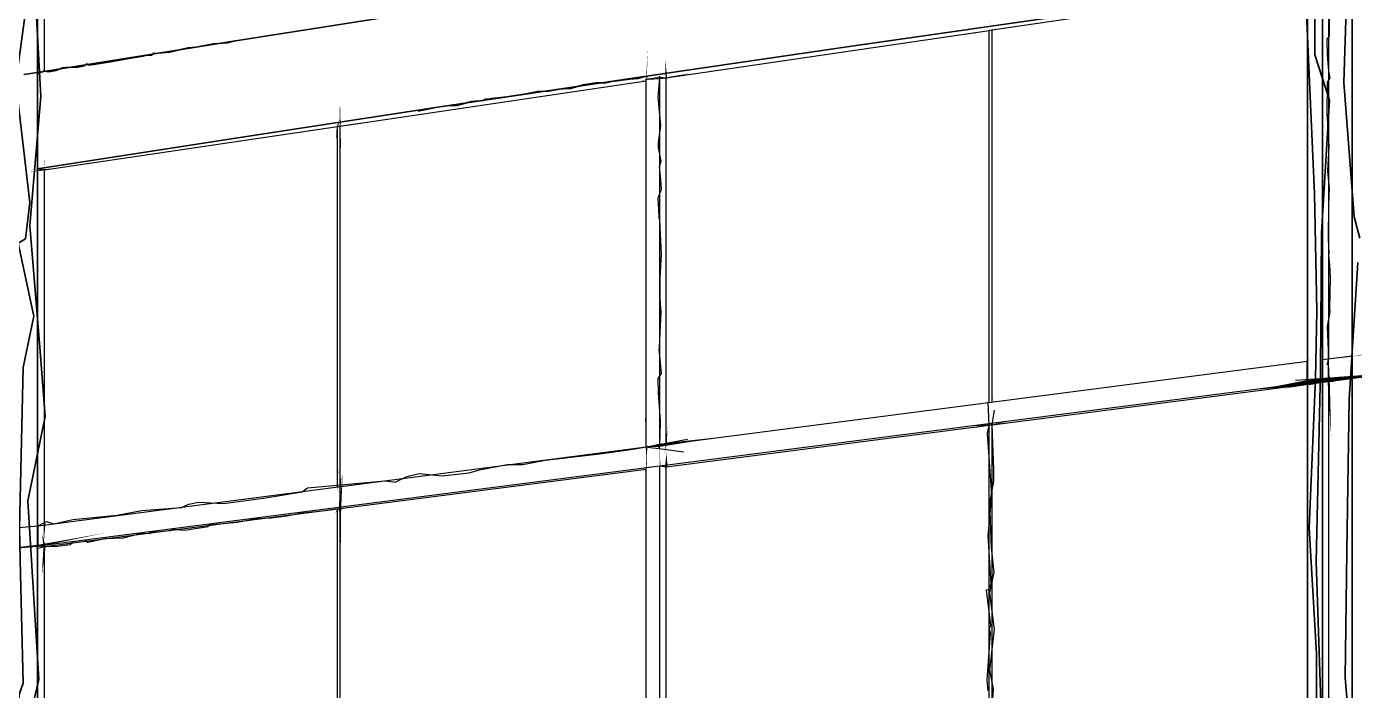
# Model space of a CAD drawing. Header units: inches. Extents: x -877 to 882, y -418 to 410.
# Drawn here: x -410.9 to -281.6, y 139.4 to 204.1 of the extents above; entities that cross this region are included whole.
import ezdxf

# ---------------------------------------------------------------- set-up
doc = ezdxf.new("R2010")
doc.units = ezdxf.units.IN
doc.header["$LTSCALE"] = 0.5
doc.header["$MEASUREMENT"] = 0
doc.layers.get('0').update_dxf_attribs({"lineweight": 18})
for name, color, linetype, lineweight in [('A-Glaz-Curt', 52, 'Continuous', 35), ('A-Glaz-Curt-Unit', 51, 'Continuous', 25), ('A-Wall', 113, 'Continuous', 35)]:
    doc.layers.add(name, color=color, linetype=linetype, lineweight=lineweight)

# ---------------------------------------------------------------- blocks, each defined once
blk = doc.blocks.new('*U12')
at = {"color": 7, "linetype": 'Continuous', "lineweight": -3}
blk.add_line((-350.55, 163.09), (-349.22, 163.26), dxfattribs=at)
at = {"layer": 'A-Glaz-Curt', "color": 143, "linetype": 'Continuous', "lineweight": 35}
for p, q in [((-281.81, -223.87), (-281.81, 271.68)), ((-286.16, -223.62), (-286.16, 270.95)), ((-284.71, -223.7), (-284.71, 271.19)), ((-409.82, -215.92), (-409.82, 248.93)), ((-390.74, 202.62), (-371.06, 205.71)), ((-329.87, 202.23), (-308.34, 205.33)), ((-409.82, 199.56), (-390.74, 202.62)), ((-350.77, 199.17), (-329.87, 202.23)), ((-409.82, 190.19), (-409.82, 199.56)), ((-371.06, 196.15), (-350.77, 199.17)), ((-390.74, 193.15), (-371.06, 196.15)), ((-409.82, 190.19), (-390.74, 193.15)), ((-409.82, 190.19), (-409.14, 190.09))]:
    blk.add_line(p, q, dxfattribs=at)
at = {"layer": 'A-Glaz-Curt-Unit', "color": 141, "linetype": 'Continuous', "lineweight": 25}
for p, q in [((-409.14, 199.67), (-409.14, 216.63)), ((-316.88, 203.72), (-286.16, 208.25)), ((-284.1, 171.7), (-284.1, 208.55)), ((-348.6, 199.04), (-317.16, 203.68)), ((-380.36, 194.35), (-350.55, 198.75)), ((-348.6, 163.34), (-348.6, 199.04)), ((-409.14, 190.1), (-380.62, 194.31)), ((-409.14, 155.49), (-409.14, 190.1)), ((-284.1, 169.45), (-283.62, 169.51)), ((-284.1, 108.15), (-284.1, 169.45)), ((-316.88, 165.24), (-286.16, 169.19)), ((-348.6, 161.16), (-317.16, 165.21)), ((-380.36, 157.08), (-350.55, 160.91)), ((-348.6, 101.79), (-348.6, 161.16)), ((-409.14, 153.38), (-380.62, 157.04)), ((-409.14, 95.8), (-409.14, 153.38))]:
    blk.add_line(p, q, dxfattribs=at)
at = {"layer": 'A-Glaz-Curt-Unit', "color": 143, "linetype": 'Continuous', "lineweight": 25}
for p, q in [((-317.16, 203.68), (-316.88, 203.72)), ((-317.16, 167.42), (-317.16, 203.68)), ((-316.88, 167.45), (-316.88, 203.72)), ((-350.55, 198.94), (-349.22, 199.13)), ((-349.22, 163.26), (-349.22, 199.13)), ((-349.22, 199.13), (-348.6, 199.04)), ((-350.55, 163.09), (-350.55, 198.94)), ((-380.62, 194.31), (-380.36, 194.35)), ((-380.62, 159.19), (-380.62, 194.31)), ((-380.36, 159.22), (-380.36, 194.35)), ((-284.71, 171.62), (-281.81, 171.98)), ((-281.81, 169.9), (-281.81, 171.98)), ((-281.81, 171.98), (-281.81, 171.98)), ((-349.26, 163.25), (-286.18, 171.44)), ((-286.18, 169.36), (-286.18, 171.44)), ((-286.18, 171.44), (-286.16, 171.43)), ((-284.71, 169.54), (-284.71, 171.62)), ((-284.71, 169.54), (-281.81, 169.9)), ((-284.71, 169.54), (-284.1, 169.45)), ((-281.81, 169.9), (-281.81, 169.9)), ((-409.76, 153.46), (-286.18, 169.36)), ((-286.18, 169.36), (-286.16, 169.36)), ((-317.16, 165.21), (-316.88, 165.24)), ((-317.16, 104.89), (-317.16, 165.21)), ((-316.88, 104.92), (-316.88, 165.24)), ((-409.76, 155.41), (-350.55, 163.09)), ((-350.55, 163.09), (-349.22, 163.26)), ((-350.55, 163.09), (-349.92, 163)), ((-349.92, 163), (-349.29, 162.92)), ((-349.29, 162.92), (-346.93, 162.6)), ((-350.55, 161.08), (-349.22, 161.25)), ((-350.55, 101.59), (-350.55, 161.08)), ((-349.22, 101.72), (-349.22, 161.25)), ((-349.22, 161.25), (-348.6, 161.16)), ((-380.62, 157.04), (-380.36, 157.08)), ((-380.62, 98.62), (-380.62, 157.04)), ((-380.36, 98.65), (-380.36, 157.08)), ((-409.76, 153.46), (-409.76, 155.41)), ((-409.76, 153.46), (-409.14, 153.38))]:
    blk.add_line(p, q, dxfattribs=at)
blk = doc.blocks.new('New Napkin Sketch')
at = {"layer": 'A-Wall', "color": 141, "linetype": 'Continuous', "lineweight": 25}
for p, q in [((-409.14, 199.67), (-409.14, 216.63)), ((-284.1, 169.45), (-283.62, 169.51))]:
    blk.add_line(p, q, dxfattribs=at)
at = {"layer": 'A-Wall', "color": 143, "linetype": 'Continuous', "lineweight": 25}
for p, q in [((-317.16, 203.68), (-316.88, 203.72)), ((-350.55, 198.94), (-349.22, 199.13)), ((-349.22, 199.13), (-348.6, 199.04)), ((-380.62, 194.31), (-380.36, 194.35)), ((-284.71, 171.62), (-281.81, 171.98)), ((-281.81, 169.9), (-281.81, 171.98)), ((-281.81, 171.98), (-281.81, 171.98)), ((-286.18, 169.36), (-286.18, 171.44)), ((-286.18, 171.44), (-286.16, 171.43)), ((-284.71, 169.54), (-284.71, 171.62)), ((-284.71, 169.54), (-281.81, 169.9)), ((-284.71, 169.54), (-284.1, 169.45)), ((-281.81, 169.9), (-281.81, 169.9)), ((-286.18, 169.36), (-286.16, 169.36)), ((-317.16, 165.21), (-316.88, 165.24)), ((-350.55, 163.09), (-349.22, 163.26)), ((-350.55, 163.09), (-349.92, 163)), ((-349.92, 163), (-349.29, 162.92)), ((-349.29, 162.92), (-346.93, 162.6)), ((-350.55, 161.08), (-349.22, 161.25)), ((-349.22, 161.25), (-348.6, 161.16)), ((-380.62, 157.04), (-380.36, 157.08)), ((-409.76, 153.46), (-409.76, 155.41)), ((-409.76, 153.46), (-409.14, 153.38))]:
    blk.add_line(p, q, dxfattribs=at)
at = {"layer": 'A-Wall', "color": 143, "linetype": 'Continuous', "lineweight": 35}
for q in [(-409.82, 199.56), (-409.14, 190.09)]:
    blk.add_line((-409.82, 190.19), q, dxfattribs=at)
at = {"layer": 'A-Wall', "color": 7, "linetype": 'Continuous', "lineweight": -3}
blk.add_line((-350.55, 163.09), (-349.22, 163.26), dxfattribs=at)
at = {"layer": 'A-Wall', "color": 143, "linetype": 'Continuous', "lineweight": 35, "extrusion": (0, 0, -1)}
for points in [[(286.22, 71.87), (285.79, 81.49), (285.3, 84.58), (285.43, 98.22), (285.34, 99.89), (285.63, 109.92), (286.1, 121.89), (285.25, 134.33), (285.28, 142.91), (285.99, 155.21), (285.39, 169.74), (285.24, 176.35), (285.47, 187.74), (286.33, 206.79), (285.47, 224.74), (285.49, 231.43), (286.36, 236), (285.89, 251.44), (286.66, 262.41), (286.16, 270.95), (285.21, 284.83)], [(280.91, 91.5), (281.6, 108.6), (281.27, 125.69), (282.51, 140.62), (282.34, 152.9), (282.09, 167.73), (281.27, 181.06)], [(281.07, 183.43), (281.62, 185.52), (282.63, 198.61), (282.17, 212.85), (282.21, 213.87), (281.13, 231.1)], [(285.1, 71.96), (284.73, 75.93), (284.72, 80.05), (284.79, 84.2), (284.98, 85.83), (283.76, 99.15), (284.41, 104.93), (285.1, 106.47), (285.11, 117.07), (285.56, 119.05), (284.86, 138.19), (285.33, 151.93), (284.88, 170.51), (284.8, 183.97), (284.02, 196.88), (285.46, 201.28), (285.45, 209.26)], [(409.55, 66.37), (410.47, 81.69), (410.08, 99.55), (410.69, 104.02), (409.26, 119.14), (410.4, 137.45), (409.71, 140.44), (410.77, 157.85), (409.09, 166.04), (409.59, 172.8), (410.59, 184.67), (409.49, 197.22), (410.3, 212.14), (410.3, 214.85), (410, 233.35), (409.8, 236.95), (409, 241), (409.05, 244.22), (409.82, 248.93), (409.72, 259.72)], [(411.96, 67.55), (411.61, 79.12), (410.5, 80.21), (411.73, 97.79), (410.44, 109.33), (411.49, 125.44), (411.6, 138.95), (411.24, 140.08), (411.48, 150.68), (411.59, 155.15), (411.23, 170.82), (410.17, 175.83), (411.7, 182.95), (411.01, 183.38), (410.59, 186.9), (411.94, 198.6), (410.25, 210.99), (411.08, 222.22), (410.92, 224.82), (410.97, 230.44), (410.53, 232.26), (411.74, 246.86), (411.02, 248.7), (410.49, 253.15)], [(411.16, 199.38), (409.82, 199.56), (409.7, 199.51), (409.22, 199.7), (408.7, 199.65), (408.03, 199.77), (407.41, 200.04), (407.04, 200.07), (405.9, 200.11), (405.24, 200.24), (405.06, 200.42), (404.78, 200.28), (404.14, 200.38), (402.72, 200.6), (401.11, 200.89), (399.57, 201.16), (399.19, 201.27), (398.73, 201.27), (398.51, 201.46), (398.46, 201.42), (396.95, 201.57), (395.2, 201.97), (394.39, 202.04), (393.06, 202.29), (392.7, 202.36), (391.35, 202.48), (390.74, 202.62), (390.59, 202.66)], [(372.76, 195.81), (371.06, 196.15), (370, 196.31), (369.01, 196.36), (367.56, 196.74), (366.38, 196.83), (366.26, 196.96), (366.23, 196.95), (366.19, 196.96), (365.88, 196.98), (365.62, 197.03), (365.01, 197.1), (364.13, 197.2), (362.23, 197.48), (361.12, 197.71), (360.08, 197.75), (359, 197.95), (358.22, 198.01), (357.94, 198.02), (356.68, 198.37), (355.25, 198.6), (354.6, 198.52), (353.92, 198.7), (352.14, 198.91), (351.35, 199), (350.77, 199.17), (350.41, 199.15)]]:
    blk.add_lwpolyline(points, dxfattribs=at)
at = {"layer": 'A-Wall', "color": 141, "linetype": 'Continuous', "lineweight": 25, "extrusion": (0, 0, -1)}
for points in [[(318.32, 203.51, 0, 0.0105, 0), (316.88, 203.72, 0.0105, 0, 0), (315.25, 203.92, 0, 0, 0), (313.26, 204.31, 0, 0, 0), (311.2, 204.43, 0, 0, 0), (309.92, 204.73, 0, 0, 0), (309.41, 204.88, 0, 0, 0), (308.17, 204.98, 0, 0, 0), (306.27, 205.21, 0, 0, 0), (303.46, 205.67, 0, 0, 0), (302.19, 205.82, 0, 0, 0), (300.46, 206, 0, 0, 0), (300.36, 206.21, 0, 0, 0), (298.71, 206.49, 0, 0, 0), (296.95, 206.71, 0, 0, 0), (295.82, 206.95, 0, 0, 0), (295.25, 206.85, 0, 0, 0), (292.3, 207.31, 0, 0, 0), (289.25, 207.91, 0, 0, 0), (287.47, 207.99, 0, 0, 0), (287.12, 208.04, 0, 0.0745, 0), (286.16, 208.25, 0.0745, 0, 0), (286.17, 208.36, 0, 0, 0)], [(351.18, 198.8, 0, 0.127, 0), (348.6, 199.04, 0.127, 0, 0), (346.11, 199.53, 0, 0, 0), (345.87, 199.38, 0, 0, 0), (345.09, 199.55, 0, 0, 0), (342.4, 199.99, 0, 0, 0), (342.27, 199.96, 0, 0, 0), (341.52, 200.15, 0, 0, 0), (339.61, 200.31, 0, 0, 0), (338.13, 200.63, 0, 0, 0), (335, 200.91, 0, 0, 0), (332.56, 201.52, 0, 0, 0), (332.37, 201.33, 0, 0, 0), (331.37, 201.73, 0, 0, 0), (330.25, 201.73, 0, 0, 0), (328.7, 201.93, 0, 0, 0), (328.28, 202.12, 0, 0, 0), (327.58, 202.02, 0, 0, 0), (326.33, 202.35, 0, 0, 0), (324.93, 202.38, 0, 0, 0), (323.97, 202.57, 0, 0, 0), (322.7, 202.84, 0, 0, 0), (319.65, 203.16, 0, 0.0204, 0), (317.16, 203.68, 0.0204, 0, 0), (316.66, 203.9, 0, 0, 0)], [(348.78, 162.4, 0, 0.0965, 0), (348.6, 163.34, 0.0965, 0, 0), (348.47, 165.17, 0, 0, 0), (348.5, 166.44, 0, 0, 0), (348.77, 166.93, 0, 0, 0), (348.43, 170.01, 0, 0, 0), (348.6, 171.78, 0, 0, 0), (348.76, 174.39, 0, 0, 0), (348.51, 175.34, 0, 0, 0), (348.56, 176.7, 0, 0, 0), (348.65, 179.07, 0, 0, 0), (348.52, 181.03, 0, 0, 0), (348.71, 182.01, 0, 0, 0), (348.49, 185.27, 0, 0, 0), (348.49, 188.28, 0, 0, 0), (348.55, 190.06, 0, 0, 0), (348.62, 191.26, 0, 0, 0), (348.57, 192.87, 0, 0, 0), (348.72, 193.01, 0, 0, 0), (348.49, 193.59, 0, 0, 0), (348.42, 197.07, 0, 0, 0), (348.69, 198.13, 0, 0.151, 0), (348.6, 199.04, 0.151, 0, 0), (348.69, 200.87, 0, 0, 0)], [(380.47, 194.29, 0, 0.0694, 0), (380.36, 194.35, 0.0694, 0, 0), (378.2, 194.71, 0, 0, 0), (376.75, 195.02, 0, 0, 0), (375.02, 195.05, 0, 0, 0), (373.09, 195.41, 0, 0, 0), (372, 195.5, 0, 0, 0), (369.98, 195.83, 0, 0, 0), (369.02, 196, 0, 0, 0), (367.18, 196.17, 0, 0, 0), (366.02, 196.58, 0, 0, 0), (363.7, 196.75, 0, 0, 0), (361.06, 197.15, 0, 0, 0), (359.17, 197.34, 0, 0, 0), (357.31, 197.79, 0, 0, 0), (357.3, 197.74, 0, 0, 0), (354.62, 198.1, 0, 0, 0), (352.31, 198.54, 0, 0, 0), (351.4, 198.74, 0, 0, 0), (351.28, 198.68, 0, 0, 0), (351.13, 198.59, 0, 0.00891, 0), (350.55, 198.75, 0.00891, 0, 0), (350.55, 198.81, 0, 0, 0)], [(410.69, 189.85, 0, 0.111, 0), (409.14, 190.1, 0.111, 0, 0), (407.7, 190.3, 0, 0, 0), (406.37, 190.39, 0, 0, 0), (405.85, 190.73, 0, 0, 0), (404.28, 190.89, 0, 0, 0), (401.56, 191.23, 0, 0, 0), (399.2, 191.63, 0, 0, 0), (397.55, 191.83, 0, 0, 0), (394.99, 192.33, 0, 0, 0), (392.33, 192.72, 0, 0, 0), (391.22, 192.8, 0, 0, 0), (390.29, 192.86, 0, 0, 0), (388.46, 193.13, 0, 0, 0), (387.7, 193.36, 0, 0, 0), (387.13, 193.42, 0, 0, 0), (385.96, 193.44, 0, 0, 0), (383.95, 193.89, 0, 0, 0), (382.51, 193.96, 0, 0.0925, 0), (380.62, 194.31, 0.0925, 0, 0), (378.03, 194.68, 0, 0, 0)], [(409.25, 153.41, 0, 0.152, 0), (409.14, 155.49, 0.152, 0, 0), (409.14, 156.36, 0, 0, 0), (409.13, 156.92, 0, 0, 0), (409.19, 159.05, 0, 0, 0), (409.05, 161.39, 0, 0, 0), (409.11, 164.35, 0, 0, 0), (409.04, 167.55, 0, 0, 0), (409.1, 168.41, 0, 0, 0), (409.03, 170.86, 0, 0, 0), (409.05, 170.88, 0, 0, 0), (409.07, 172.86, 0, 0, 0), (409.15, 175.93, 0, 0, 0), (409.04, 178.01, 0, 0, 0), (409.16, 180.87, 0, 0, 0), (409.01, 181.82, 0, 0, 0), (409.15, 184.3, 0, 0, 0), (409.21, 186.82, 0, 0.03, 0), (409.14, 190.1, 0.03, 0, 0), (409.08, 191.89, 0, 0, 0)], [(284.09, 105.26, 0, 0.232, 0), (284.1, 108.15, 0.232, 0, 0), (284.12, 112.92, 0, 0, 0), (284.25, 113.19, 0, 0, 0), (284.13, 117.58, 0, 0, 0), (284.38, 120.57, 0, 0, 0), (284.16, 123.14, 0, 0, 0), (284.2, 125.33, 0, 0, 0), (284.4, 125.98, 0, 0, 0), (283.91, 128.48, 0, 0, 0), (283.87, 131.16, 0, 0, 0), (283.81, 135.38, 0, 0, 0), (284.13, 139.81, 0, 0, 0), (283.83, 143.74, 0, 0, 0), (284.01, 149.85, 0, 0, 0), (284.01, 150.36, 0, 0, 0), (284.01, 151.21, 0, 0, 0), (284.31, 154.25, 0, 0, 0), (284.05, 158.36, 0, 0, 0), (284.11, 161.47, 0, 0, 0), (283.85, 164.02, 0, 0.216, 0), (284.1, 169.45, 0.216, 0, 0), (284.19, 174.2, 0, 0, 0)], [(318.86, 165.13, 0, 0.151, 0), (316.88, 165.24, 0.151, 0, 0), (314.6, 165.52, 0, 0, 0), (312.46, 165.73, 0, 0, 0), (312.36, 165.96, 0, 0, 0), (312.06, 165.96, 0, 0, 0), (310.99, 165.88, 0, 0, 0), (310.42, 165.97, 0, 0, 0), (308.08, 166.45, 0, 0, 0), (306.01, 166.73, 0, 0, 0), (303.17, 166.88, 0, 0, 0), (301.82, 167.21, 0, 0, 0), (300.65, 167.23, 0, 0, 0), (299.98, 167.37, 0, 0, 0), (297.53, 167.59, 0, 0, 0), (295.19, 168.18, 0, 0, 0), (294.33, 168.12, 0, 0, 0), (294.1, 168.09, 0, 0, 0), (291.73, 168.57, 0, 0, 0), (291.52, 168.53, 0, 0, 0), (289.93, 168.66, 0, 0, 0), (288.59, 168.75, 0, 0.119, 0), (286.16, 169.19, 0.119, 0, 0), (285.38, 169.15, 0, 0, 0)], [(348.66, 161.17, 0, 0.00147, 0), (348.6, 161.16, 0.00147, 0, 0), (348.33, 161.1, 0, 0, 0), (345.4, 161.51, 0, 0, 0), (343.65, 161.73, 0, 0, 0), (342.85, 162, 0, 0, 0), (341.33, 162.08, 0, 0, 0), (340.29, 162.19, 0, 0, 0), (338.17, 162.54, 0, 0, 0), (337, 162.6, 0, 0, 0), (335.32, 162.99, 0, 0, 0), (332.57, 163.26, 0, 0, 0), (331.03, 163.48, 0, 0, 0), (328.66, 163.85, 0, 0, 0), (325.98, 164.18, 0, 0, 0), (323.38, 164.51, 0, 0, 0), (320.5, 164.93, 0, 0, 0), (319.58, 164.77, 0, 0, 0), (318.81, 164.9, 0, 0.0756, 0), (317.16, 165.21, 0.0756, 0, 0), (315.06, 165.61, 0, 0, 0)], [(348.37, 98.76, 0, 0.0459, 0), (348.6, 101.79, 0.0459, 0, 0), (348.44, 102.16, 0, 0, 0), (348.69, 103.57, 0, 0, 0), (348.52, 107.72, 0, 0, 0), (348.57, 110.11, 0, 0, 0), (348.4, 113.13, 0, 0, 0), (348.71, 118.26, 0, 0, 0), (348.64, 119.09, 0, 0, 0), (348.68, 123.73, 0, 0, 0), (348.7, 124.32, 0, 0, 0), (348.61, 126.44, 0, 0, 0), (348.45, 130.38, 0, 0, 0), (348.74, 131.22, 0, 0, 0), (348.7, 136.6, 0, 0, 0), (348.32, 140.79, 0, 0, 0), (348.51, 146.32, 0, 0, 0), (348.68, 151.86, 0, 0, 0), (348.38, 156.78, 0, 0, 0), (348.47, 161.15, 0, 0.241, 0), (348.6, 161.16, 0.241, 0, 0), (348.58, 162.56, 0, 0, 0)], [(381.76, 156.96, 0, 0.102, 0), (380.36, 157.08, 0.102, 0, 0), (378.49, 157.32, 0, 0, 0), (376.31, 157.65, 0, 0, 0), (376.27, 157.51, 0, 0, 0), (374.78, 157.83, 0, 0, 0), (372.98, 158.08, 0, 0, 0), (370.71, 158.21, 0, 0, 0), (370.65, 158.2, 0, 0, 0), (368.41, 158.72, 0, 0, 0), (367.12, 158.69, 0, 0, 0), (364.7, 159.1, 0, 0, 0), (364.45, 158.97, 0, 0, 0), (364.09, 159.15, 0, 0, 0), (361.83, 159.47, 0, 0, 0), (358.93, 159.73, 0, 0, 0), (357.74, 159.87, 0, 0, 0), (355.93, 160.27, 0, 0, 0), (353.89, 160.51, 0, 0, 0), (353.63, 160.53, 0, 0, 0), (350.86, 161.01, 0, 0.00149, 0), (350.55, 160.91, 0.00149, 0, 0), (348.56, 161.02, 0, 0, 0)], [(409.37, 95.62, 0, 0.157, 0), (409.14, 95.8, 0.157, 0, 0), (409.29, 100.91, 0, 0, 0), (408.85, 102.73, 0, 0, 0), (409.32, 107.12, 0, 0, 0), (409.28, 111.57, 0, 0, 0), (409.24, 112.58, 0, 0, 0), (409.23, 117.54, 0, 0, 0), (409.13, 119.82, 0, 0, 0), (408.9, 123.86, 0, 0, 0), (409.09, 128.6, 0, 0, 0), (409, 130.14, 0, 0, 0), (409.36, 134.59, 0, 0, 0), (409.31, 138.97, 0, 0, 0), (409.31, 140.47, 0, 0, 0), (409.12, 145.6, 0, 0, 0), (409.01, 149.5, 0, 0, 0), (409.41, 150.53, 0, 0.218, 0), (409.14, 153.38, 0.218, 0, 0), (409.39, 154.62, 0, 0, 0)]]:
    blk.add_lwpolyline(points, format="xyseb", dxfattribs=at)
for points in [[(284.24, 171.08), (284.1, 171.7), (284.21, 174.83), (283.94, 176.26), (283.99, 176.61), (283.93, 179.57), (284, 180.84), (284.07, 181.75), (284.04, 181.95), (284.11, 183.38), (284.09, 186.6), (284.02, 188.32), (284.17, 189.94), (284.04, 192.35), (284.25, 195.62), (284.23, 198.63), (284, 198.98), (283.95, 199.01), (284.09, 199.72), (284.23, 201.27), (284.25, 202.81), (284.03, 203.11), (284.01, 205.88)], [(409.91, 153.18), (409.14, 153.38), (408.94, 153.42), (408.13, 153.39), (406.6, 153.57), (406.36, 153.87), (405.22, 154.02), (404.94, 153.81), (403.28, 154.18), (401.46, 154.24), (399.71, 154.69), (398.85, 154.66), (398.72, 154.84), (398.31, 154.8), (396.88, 154.96), (396.63, 155.06), (395.51, 154.99), (393.22, 155.33), (393.16, 155.49), (390.39, 155.77), (389.5, 155.93), (388.53, 156.11), (387.06, 156.18), (385.56, 156.38), (384.24, 156.63), (381.81, 156.89), (380.62, 157.04), (380.52, 156.99)]]:
    blk.add_lwpolyline(points, dxfattribs=at)
at = {"layer": 'A-Wall', "color": 143, "linetype": 'Continuous', "lineweight": 35, "extrusion": (0, 0, -1)}
for points in [[(392.61, 202.35, 0, 0.0339, 0), (390.74, 202.62, 0.0339, 0, 0), (389.14, 202.96, 0, 0, 0), (387.7, 203.17, 0, 0, 0), (386.98, 203.13, 0, 0, 0), (385.23, 203.39, 0, 0, 0), (383.99, 203.71, 0, 0, 0), (382.11, 204, 0, 0, 0), (381.23, 204.16, 0, 0, 0), (380.64, 204.16, 0, 0, 0), (378.76, 204.58, 0, 0, 0), (377.67, 204.72, 0, 0, 0), (376.37, 204.88, 0, 0, 0), (376.27, 204.92, 0, 0, 0), (375.71, 205.05, 0, 0, 0), (375.67, 205.08, 0, 0, 0), (375.62, 205.04, 0, 0, 0), (373.95, 205.27, 0, 0, 0), (373.57, 205.35, 0, 0, 0), (373.15, 205.41, 0, 0, 0), (371.61, 205.62, 0, 0.0376, 0), (371.06, 205.71, 0.0376, 0, 0), (370.7, 205.86, 0, 0, 0)], [(331.72, 201.94, 0, 0.0759, 0), (329.87, 202.23, 0.0759, 0, 0), (328.46, 202.43, 0, 0, 0), (327.82, 202.55, 0, 0, 0), (325.9, 202.86, 0, 0, 0), (324.72, 202.91, 0, 0, 0), (323.71, 203.09, 0, 0, 0), (322.67, 203.19, 0, 0, 0), (321.47, 203.46, 0, 0, 0), (320.21, 203.52, 0, 0, 0), (320.18, 203.6, 0, 0, 0), (318.44, 203.93, 0, 0, 0), (317.14, 204.03, 0, 0, 0), (317.11, 204.16, 0, 0, 0), (317.05, 204.03, 0, 0, 0), (315.61, 204.27, 0, 0, 0)], [(352.47, 198.9, 0, 0.0352, 0), (350.77, 199.17, 0.0352, 0, 0), (349.76, 199.27, 0, 0, 0), (348.35, 199.45, 0, 0, 0), (348.22, 199.51, 0, 0, 0), (348.03, 199.57, 0, 0, 0), (346.71, 199.8, 0, 0, 0), (346.09, 199.89, 0, 0, 0), (345.91, 199.82, 0, 0, 0), (344.92, 199.95, 0, 0, 0), (342.91, 200.43, 0, 0, 0), (341.35, 200.54, 0, 0, 0), (339.46, 200.9, 0, 0, 0), (338.7, 200.84, 0, 0, 0), (337.96, 201.01, 0, 0, 0), (335.92, 201.28, 0, 0, 0), (335.29, 201.46, 0, 0, 0), (334.46, 201.52, 0, 0, 0), (333.95, 201.53, 0, 0, 0), (332.51, 201.82, 0, 0, 0), (331.14, 201.98, 0, 0, 0), (330.75, 202.08, 0, 0.0628, 0), (329.87, 202.23, 0.0628, 0, 0), (328.87, 202.29, 0, 0, 0)], [(391.75, 192.95, 0, 0.0326, 0), (390.74, 193.15, 0.0326, 0, 0), (390.02, 193.23, 0, 0, 0), (389.49, 193.41, 0, 0, 0), (388.28, 193.61, 0, 0, 0), (387.32, 193.64, 0, 0, 0), (385.74, 193.99, 0, 0, 0), (384.22, 194.16, 0, 0, 0), (382.41, 194.47, 0, 0, 0), (381.28, 194.62, 0, 0, 0), (379.75, 194.89, 0, 0, 0), (379.21, 194.85, 0, 0, 0), (377.49, 195.12, 0, 0, 0), (377.37, 195.15, 0, 0, 0), (376.53, 195.31, 0, 0, 0), (375.19, 195.61, 0, 0, 0), (375.01, 195.62, 0, 0, 0), (373.74, 195.67, 0, 0, 0), (373.69, 195.82, 0, 0, 0), (373.67, 195.83, 0, 0, 0), (373.34, 195.75, 0, 0, 0), (371.89, 195.93, 0, 0.0644, 0), (371.06, 196.15, 0.0644, 0, 0), (370.98, 196.1, 0, 0, 0)], [(410.45, 190.04, 0, 0.0266, 0), (409.82, 190.19, 0.0266, 0, 0), (409.18, 190.25, 0, 0, 0), (408.56, 190.42, 0, 0, 0), (406.77, 190.63, 0, 0, 0), (404.96, 190.96, 0, 0, 0), (403.3, 191.29, 0, 0, 0), (401.93, 191.5, 0, 0, 0), (400.2, 191.76, 0, 0, 0), (399.86, 191.74, 0, 0, 0), (398.69, 191.98, 0, 0, 0), (397.75, 192.16, 0, 0, 0), (396.64, 192.25, 0, 0, 0), (395.25, 192.42, 0, 0, 0), (394.88, 192.47, 0, 0, 0), (394.86, 192.48, 0, 0, 0), (393.38, 192.8, 0, 0, 0), (392.69, 192.84, 0, 0, 0), (391.35, 193.09, 0, 0, 0), (391.14, 193.03, 0, 0.0328, 0), (390.74, 193.15, 0.0328, 0, 0), (390.31, 193.28, 0, 0, 0)]]:
    blk.add_lwpolyline(points, format="xyseb", dxfattribs=at)
at = {"layer": 'A-Wall', "color": 143, "linetype": 'Continuous', "lineweight": 25, "extrusion": (0, 0, -1)}
for points in [[(316.98, 165.1, 0, 0.00433, 0), (317.16, 167.42, 0.00433, 0, 0), (317.33, 168.5, 0, 0, 0), (317.07, 170.76, 0, 0, 0), (317.2, 171.47, 0, 0, 0), (317.19, 174.45, 0, 0, 0), (317.07, 175.2, 0, 0, 0), (317.18, 178.43, 0, 0, 0), (317.24, 180.61, 0, 0, 0), (317.11, 183.29, 0, 0, 0), (317.25, 184.62, 0, 0, 0), (317.29, 187.46, 0, 0, 0), (317.25, 189.13, 0, 0, 0), (316.98, 190.06, 0, 0, 0), (317.14, 190.65, 0, 0, 0), (317.26, 193.79, 0, 0, 0), (317.21, 193.86, 0, 0, 0), (317.31, 195.14, 0, 0, 0), (317.25, 195.92, 0, 0, 0), (317.23, 196.48, 0, 0, 0), (317.21, 199.42, 0, 0, 0), (317.05, 202.41, 0, 0.0136, 0), (317.16, 203.68, 0.0136, 0, 0), (317.11, 204.96, 0, 0, 0)], [(316.74, 167.45, 0, 0.0355, 0), (316.88, 167.45, 0.0355, 0, 0), (316.74, 168.02, 0, 0, 0), (316.83, 170.85, 0, 0, 0), (316.82, 174.03, 0, 0, 0), (316.8, 174.94, 0, 0, 0), (316.82, 176.15, 0, 0, 0), (316.91, 178.21, 0, 0, 0), (317.06, 180.56, 0, 0, 0), (316.72, 181.6, 0, 0, 0), (317.03, 183.01, 0, 0, 0), (316.99, 183.13, 0, 0, 0), (316.79, 183.23, 0, 0, 0), (316.73, 186.47, 0, 0, 0), (316.92, 187.92, 0, 0, 0), (316.99, 190.4, 0, 0, 0), (317.05, 192.85, 0, 0, 0), (316.79, 196.47, 0, 0, 0), (316.89, 199.7, 0, 0, 0), (316.81, 200.61, 0, 0, 0), (316.96, 202.67, 0, 0.0659, 0), (316.88, 203.72, 0.0659, 0, 0), (316.87, 203.85, 0, 0, 0)], [(350.49, 161.33, 0, 0.113, 0), (350.55, 163.09, 0.113, 0, 0), (350.67, 166.16, 0, 0, 0), (350.6, 167.93, 0, 0, 0), (350.45, 169.98, 0, 0, 0), (350.66, 172.18, 0, 0, 0), (350.66, 173.33, 0, 0, 0), (350.37, 176.42, 0, 0, 0), (350.69, 178.39, 0, 0, 0), (350.68, 180.93, 0, 0, 0), (350.42, 183.04, 0, 0, 0), (350.67, 186.16, 0, 0, 0), (350.42, 189.62, 0, 0, 0), (350.47, 191.3, 0, 0, 0), (350.5, 194.84, 0, 0, 0), (350.66, 196.39, 0, 0, 0), (350.67, 198.93, 0, 0.0618, 0), (350.55, 198.94, 0.0618, 0, 0), (350.37, 202.08, 0, 0, 0)], [(380.46, 156.71, 0, 0.172, 0), (380.36, 159.22, 0.172, 0, 0), (380.25, 160.15, 0, 0, 0), (380.48, 162.57, 0, 0, 0), (380.27, 164.13, 0, 0, 0), (380.46, 164.66, 0, 0, 0), (380.46, 166.68, 0, 0, 0), (380.5, 169.8, 0, 0, 0), (380.42, 172.93, 0, 0, 0), (380.28, 173.59, 0, 0, 0), (380.45, 173.93, 0, 0, 0), (380.47, 176.73, 0, 0, 0), (380.23, 178.07, 0, 0, 0), (380.47, 178.61, 0, 0, 0), (380.39, 180.7, 0, 0, 0), (380.21, 181.99, 0, 0, 0), (380.25, 183.53, 0, 0, 0), (380.41, 183.62, 0, 0, 0), (380.27, 186.73, 0, 0, 0), (380.36, 187.84, 0, 0, 0), (380.49, 190.13, 0, 0, 0), (380.28, 192.07, 0, 0.111, 0), (380.36, 194.35, 0.111, 0, 0), (380.38, 196.93, 0, 0, 0)], [(380.49, 158.5, 0, 0.038, 0), (380.62, 159.19, 0.038, 0, 0), (380.53, 161.06, 0, 0, 0), (380.58, 161.8, 0, 0, 0), (380.48, 165.31, 0, 0, 0), (380.52, 166.57, 0, 0, 0), (380.59, 167.36, 0, 0, 0), (380.47, 170.1, 0, 0, 0), (380.64, 173.44, 0, 0, 0), (380.5, 176.64, 0, 0, 0), (380.78, 177.79, 0, 0, 0), (380.56, 179.32, 0, 0, 0), (380.44, 182.19, 0, 0, 0), (380.5, 183.68, 0, 0, 0), (380.77, 186.35, 0, 0, 0), (380.47, 189.32, 0, 0, 0), (380.58, 189.56, 0, 0, 0), (380.68, 189.72, 0, 0, 0), (380.77, 193.02, 0, 0.148, 0), (380.62, 194.31, 0.148, 0, 0), (380.44, 194.94, 0, 0, 0)], [(283.19, 171.67, 0, 0.0476, 0), (280.3, 172.16, 0.0476, 0, 0)], [(419.18, 152.5, 0, 0.183, 0), (409.76, 153.46, 0.183, 0, 0), (403.13, 154.72, 0, 0, 0), (395.27, 155.48, 0, 0, 0), (386.59, 155.91, 0, 0, 0), (380.83, 156.78, 0, 0, 0), (376.02, 157.41, 0, 0, 0), (369.48, 158.9, 0, 0, 0), (360.52, 159.48, 0, 0, 0), (360.1, 160.24, 0, 0, 0), (351.81, 160.65, 0, 0, 0), (347.14, 161.18, 0, 0, 0), (337.77, 163.26, 0, 0, 0), (332.37, 163.47, 0, 0, 0), (331.03, 163.08, 0, 0, 0), (323.97, 164.87, 0, 0, 0), (318.27, 164.68, 0, 0, 0), (311.92, 166.24, 0, 0, 0), (310.81, 166.55, 0, 0, 0), (303.21, 167.76, 0, 0, 0), (301.91, 167.41, 0, 0, 0), (290.85, 168.69, 0, 0.465, 0), (286.18, 169.36, 0.465, 0, 0), (274.22, 170.71, 0, 0, 0)], [(350.81, 163.04, 0, 0.299, 0), (349.26, 163.25, 0.299, 0, 0), (343.14, 164.07, 0, 0, 0), (340.43, 164.39, 0, 0, 0), (339.27, 164.65, 0, 0, 0), (336.32, 165.13, 0, 0, 0), (332.29, 165.6, 0, 0, 0), (326.6, 166.44, 0, 0, 0), (323.79, 166.67, 0, 0, 0), (320.43, 167.23, 0, 0, 0), (314.57, 167.86, 0, 0, 0), (308.39, 168.34, 0, 0, 0), (304.17, 168.82, 0, 0, 0), (302.62, 169.43, 0, 0, 0), (300.49, 169.33, 0, 0, 0), (296.91, 170.24, 0, 0, 0), (293.26, 170.36, 0, 0, 0), (288.91, 170.9, 0, 0.0164, 0), (286.18, 171.44, 0.0164, 0, 0), (285.62, 171.81, 0, 0, 0)], [(349.19, 99.07, 0, 0.267, 0), (349.22, 101.72, 0.267, 0, 0), (349.17, 103.89, 0, 0, 0), (348.97, 108.52, 0, 0, 0), (349.13, 112.71, 0, 0, 0), (349.27, 113.49, 0, 0, 0), (349.34, 116.8, 0, 0, 0), (348.94, 119.34, 0, 0, 0), (348.93, 123.01, 0, 0, 0), (349.04, 128.19, 0, 0, 0), (349.23, 133.85, 0, 0, 0), (348.96, 138.72, 0, 0, 0), (349.16, 144.51, 0, 0, 0), (349.13, 150.3, 0, 0, 0), (349.37, 153.24, 0, 0, 0), (349.49, 158.91, 0, 0, 0), (349.31, 159.35, 0, 0.0514, 0), (349.22, 161.25, 0.0514, 0, 0), (349.21, 165.24, 0, 0, 0)], [(350.83, 136.02, 0, 0, 0), (350.78, 141.19, 0, 0, 0), (350.62, 141.99, 0, 0, 0), (350.79, 145.09, 0, 0, 0), (350.37, 147.21, 0, 0, 0), (350.27, 150.62, 0, 0, 0), (350.43, 153.68, 0, 0, 0), (350.55, 155.44, 0, 0, 0), (350.54, 155.59, 0, 0, 0), (350.29, 156.55, 0, 0, 0), (350.72, 160.59, 0, 0.0755, 0), (350.55, 161.08, 0.0755, 0, 0), (350.43, 163.79, 0, 0, 0)], [(380.41, 98.25, 0, 0.000196, 0), (380.36, 98.65, 0.000196, 0, 0), (380.58, 102.04, 0, 0, 0), (380.57, 106.98, 0, 0, 0), (380.62, 107.53, 0, 0, 0), (380.5, 108.27, 0, 0, 0), (380.6, 113.17, 0, 0, 0), (380.56, 116.17, 0, 0, 0), (380.21, 117.6, 0, 0, 0), (380.53, 123.34, 0, 0, 0), (380.41, 124.29, 0, 0, 0), (380.56, 126.71, 0, 0, 0), (380.19, 131.2, 0, 0, 0), (380.3, 131.74, 0, 0, 0), (380.37, 134.37, 0, 0, 0), (380.13, 138.75, 0, 0, 0), (380.26, 141, 0, 0, 0), (380.13, 141.95, 0, 0, 0), (380.25, 142.81, 0, 0, 0), (380.17, 147.69, 0, 0, 0), (380.53, 148.31, 0, 0, 0), (380.3, 152.94, 0, 0.207, 0), (380.36, 157.08, 0.207, 0, 0), (380.1, 160.61, 0, 0, 0)], [(380.64, 98.04, 0, 0.0108, 0), (380.62, 98.62, 0.0108, 0, 0), (380.69, 102.19, 0, 0, 0), (380.41, 103.37, 0, 0, 0), (380.64, 105.08, 0, 0, 0), (380.73, 107.1, 0, 0, 0), (380.75, 110.57, 0, 0, 0), (380.83, 112.27, 0, 0, 0), (380.82, 114.44, 0, 0, 0), (380.71, 120.27, 0, 0, 0), (380.52, 121.61, 0, 0, 0), (380.36, 125.51, 0, 0, 0), (380.44, 126.46, 0, 0, 0), (380.88, 131.92, 0, 0, 0), (380.74, 134.98, 0, 0, 0), (380.69, 138.49, 0, 0, 0), (380.55, 143.63, 0, 0, 0), (380.78, 148.49, 0, 0, 0), (380.74, 148.5, 0, 0, 0), (380.34, 149.73, 0, 0, 0), (380.67, 153.25, 0, 0, 0), (380.91, 156.45, 0, 0.0391, 0), (380.62, 157.04, 0.0391, 0, 0), (380.85, 157.11, 0, 0, 0)]]:
    blk.add_lwpolyline(points, format="xyseb", dxfattribs=at)
for points in [[(349.34, 162.98), (349.22, 163.26), (349.16, 165.46), (349.15, 165.66), (349.36, 168.36), (349.39, 169.74), (349.08, 170.24), (349.29, 172.6), (349.26, 172.73), (349.11, 176.25), (349.19, 177.49), (349.21, 179.61), (349.06, 181.84), (349.23, 185.23), (349.28, 185.39), (349.29, 185.55), (349.38, 187.36), (349.07, 188.22), (349.14, 189.11), (349.25, 190.39), (349.09, 190.93), (349.35, 192.27), (349.35, 192.75), (349.13, 194.42), (349.39, 197.16), (349.22, 199.13), (349.25, 199.23)], [(287.33, 169.59), (280.3, 170.07)], [(317.25, 139.33), (317.36, 140.35), (317.02, 144.95), (317.14, 145.4), (317.01, 145.68), (317.42, 149.15), (317.21, 149.19), (316.95, 149.76), (317.26, 154.43), (316.89, 158.43), (317.31, 164.4), (317.16, 165.21), (317.25, 167.44)], [(317.03, 135.31), (316.75, 139.44), (317.08, 141.38), (316.65, 145.29), (317.11, 148.86), (316.66, 150.87), (316.93, 153.26), (317.09, 157.64), (316.7, 159.76), (316.72, 160.86), (316.88, 165.24), (316.64, 166.66)], [(412.44, 155.16), (409.76, 155.41), (408.95, 155.81), (408.25, 155.61), (406.4, 156), (402.07, 156.44), (399.71, 156.88), (395.82, 157.17), (395.08, 157.51), (394.16, 157.71), (391.72, 157.59), (387.83, 158.09), (384.05, 158.71), (383.55, 159.09), (381.02, 159.32), (376.02, 159.77), (375.72, 159.76), (374.99, 159.65), (373.86, 160.21), (372.67, 160.5), (370.44, 160.28), (367.78, 160.56), (366.8, 160.84), (364.1, 161.37), (362.56, 161.38), (360.38, 161.8), (355.06, 162.41), (351.63, 162.89), (350.55, 163.09), (346.53, 163.85)]]:
    blk.add_lwpolyline(points, dxfattribs=at)

msp = doc.modelspace()

# ---------------------------------------------------------------- block references
msp.add_blockref('New Napkin Sketch', (0, 0))
at = {"color": 7, "linetype": 'Continuous', "lineweight": -3}
msp.add_blockref('*U12', (0, 0), dxfattribs=at)

doc.saveas('drawing.dxf')
